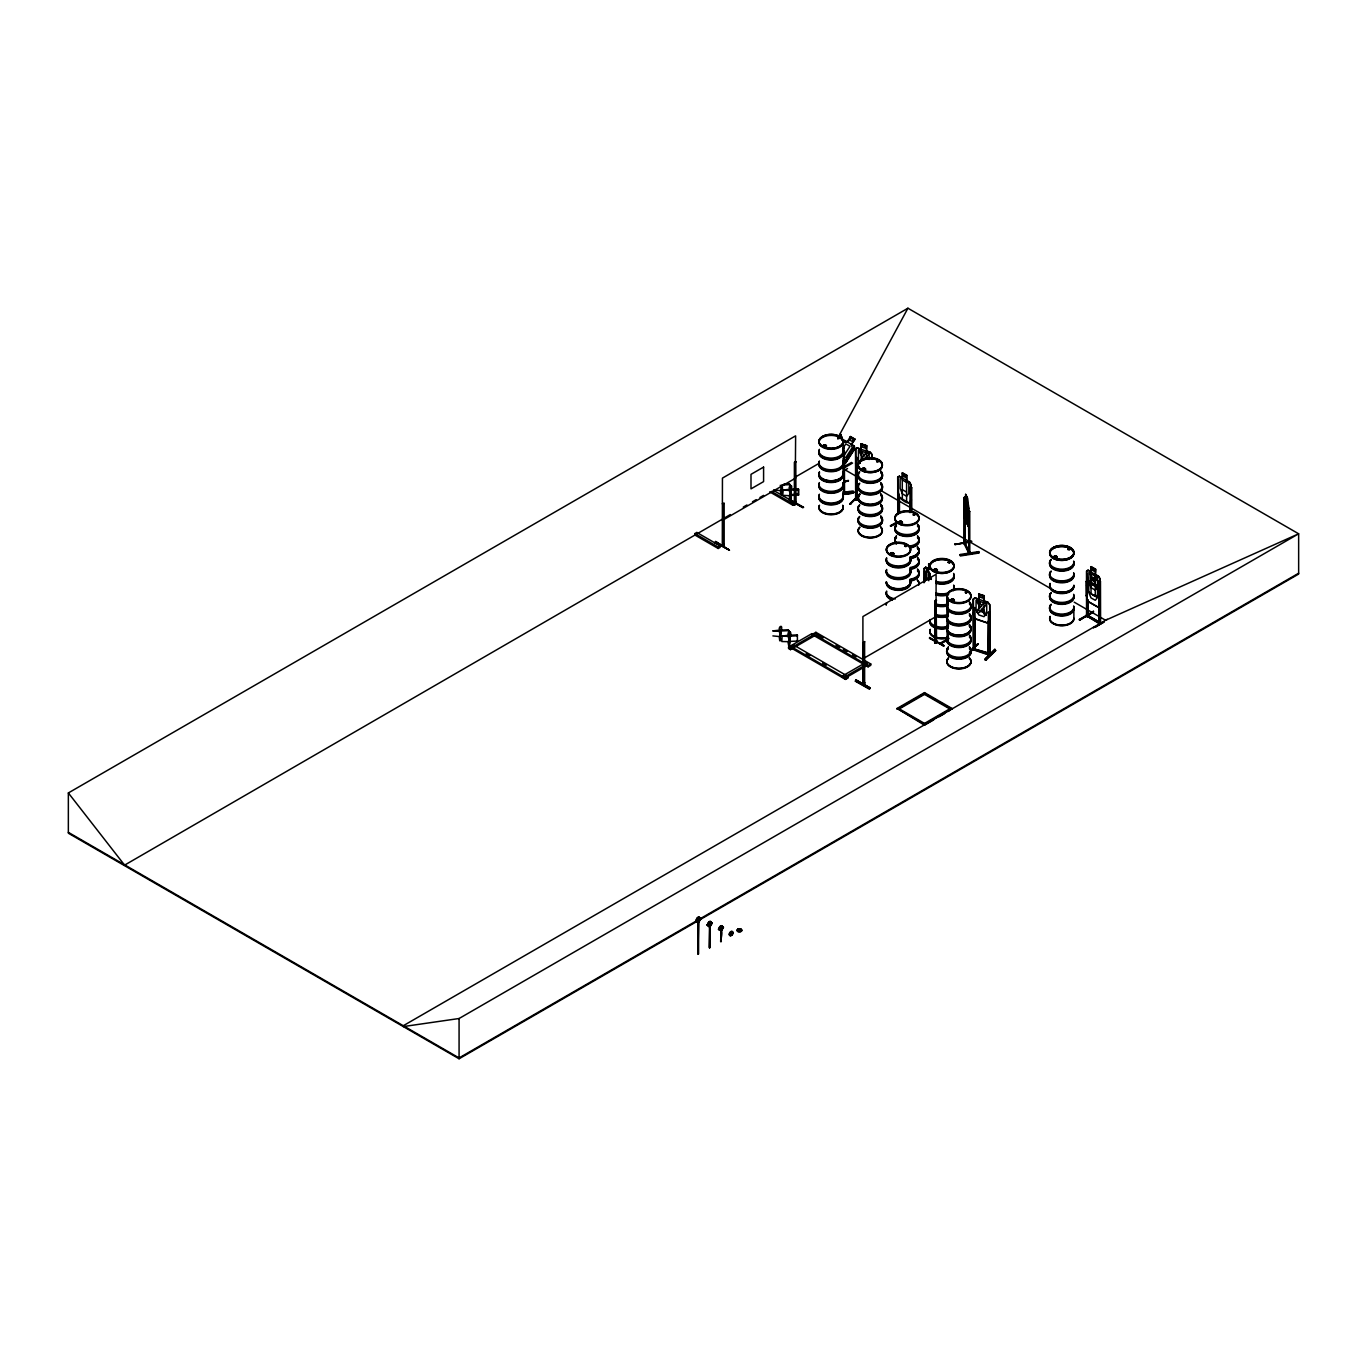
<?xml version="1.0" encoding="UTF-8"?>
<svg xmlns="http://www.w3.org/2000/svg" width="1367" height="1367" viewBox="0 0 1367 1367"><rect width="100%" height="100%" fill="white"/><g stroke="black" fill="none" stroke-linecap="round" stroke-linejoin="round"><path stroke-width="1.5" d="M781.309 639.312L779.703 640.576L779.207 636.526L772.885 635.911M855.964 497.81C860.27 499.382 853.213 497.092 855.657 499.809L855.52 449.145L857.382 447.778L855.708 449.282M856.819 498.647L857.57 499.929L855.554 499.758M975.149 648.385C976.568 652.657 971.544 645.412 974.825 648.727M975.149 649.923L974.979 607.614M737.531 930.654L738.624 928.962A2.341 1.367 -0.6 0 1 741.768 930.38A2.341 1.367 -0.6 0 1 737.992 931.252C738.248 926.365 744.212 933.234 737.65 930.602M740.35 928.979C741.683 932.636 735.241 927.834 740.248 929.492M773.842 490.052L780.301 490.548C781.497 501.023 783.223 487.677 782.027 485.029L789.665 484.636L789.665 488.173M697.819 953.773L697.819 921.802L699.853 918.026L698.229 921.478M707.217 924.998L709.849 921.717L710.908 924.177M709.268 926.245L711.182 922.366L709.49 925.784M718.564 929.338L721.298 929.492A1.931 1.145 -58.7 0 0 722.289 926.553A1.931 1.145 -58.7 0 0 719.879 928.261A1.931 1.145 -58.7 0 0 721.383 929.594M719.059 929.56L721.554 930.585L718.615 928.859M782.027 485.029L781.411 489.42L780.301 485.268M783.223 489.608L782.744 495.35L789.22 495.691L789.955 499.826L791.305 498.955L790.946 495.452L798.567 495.076L798.567 489.796L790.946 490.172L790.331 494.581L789.22 490.411L782.744 490.07L789.255 489.318C788.52 485.217 792.86 483.354 791.425 489.232M780.933 636.287L788.571 635.911L788.571 630.631L780.933 631.007L780.318 635.416L779.207 631.246L772.731 630.905L779.241 630.153C778.507 626.052 782.847 624.206 781.428 630.067M790.331 631.708L789.75 635.262L797.32 634.886L797.474 635.775L789.853 636.151L789.237 640.559L788.127 636.39L781.651 636.065L788.161 635.313C787.802 629.452 792.433 630.819 790.331 636.988M789.853 636.151C791.032 638.816 789.323 652.162 788.127 641.67L781.804 641.533L782.129 635.604M947.878 639.961C948.835 637.928 945.793 638.218 948.083 639.414M968.332 526.466L969.049 522.331M1088.269 615.304L1086.389 614.842L1088.286 615.253M1087.79 600.216L1087.79 617.115L1088.269 599.942M1098.829 622.019L1099.7 624.155C1095.685 620.926 1103.528 622.686 1098.607 621.814M1098.829 623.574L1099.222 606.264M791.425 485.712L790.844 489.266L798.413 488.908L798.567 489.796M781.428 626.547L780.847 630.102L788.4 629.743L788.571 630.631M848.189 480.757L844.037 481.389M848.429 481.116L844.242 481.731M954.952 543.673L954.986 544.562L971.612 541.93M954.935 544.322L971.578 541.622M697.443 921.033C694.282 916.676 703.014 917.428 697.478 920.88M699.579 917.975C701.425 920.367 694.265 923.05 698.161 917.462M699.716 919.495C699.323 915.634 696.042 922.93 699.391 920.145M710.72 924.485L708.328 924.981L709.849 921.717M709.969 925.151C707.816 922.076 712.275 924.263 710.908 922.315M721.947 926.484C721.913 932.567 716.462 926.672 721.793 926.262M720.426 929.748L719.828 927.663L722.066 926.399M720.853 929.27L722.254 927.868L721.759 926.228M730.371 935.336C727.261 933.593 733.327 929.372 732.627 933.798M732.302 934.464C727.517 938.275 731.687 928.535 732.216 933.302C731.806 937.284 729.107 932.755 732.592 932.619M823.652 446.411L823.395 445.352M823.498 446.086L825.822 446.086L823.515 445.915M823.84 446.548L823.532 445.369M825.976 445.539L825.668 446.411M838.467 437.645L837.663 438.773M837.595 437.662L838.637 438.089M837.903 438.363L838.039 437.987M839.218 438.397L838.945 437.816M864.679 468.334L864.679 469.821M864.149 468.163L865.174 468.813M877.016 461.721L878.298 461.824M876.708 461.738L876.879 460.764M877.546 461.26L877.118 460.918M890.754 553.72L891.062 553.037A1.88 1.077 0 0 1 893.95 553.891A1.88 1.077 0 0 1 891.13 554.831A1.88 1.077 0 0 1 891.13 552.969M899.982 523.083L899.452 521.784M893.386 553.379L892.07 554.592L890.754 553.379M900.87 521.305L901.502 522.502L899.571 521.63A1.88 1.077 0 0 1 902.442 522.484A1.88 1.077 0 0 1 899.623 523.424A1.88 1.077 0 0 1 899.623 521.545M901.571 521.63L901.571 522.826L899.913 522.963M904.578 546.236C905.176 544.767 905.45 546.8 906.629 545.929M905.244 545.279L905.877 546.68L904.766 546.185M914.933 514.214L913.583 514.658L915.155 514.658M914.403 513.77L913.515 514.077L914.352 514.915M915.07 514.488L913.429 514.881M936.446 570.517L934.379 570.364L935.216 568.997A1.88 1.077 0 0 1 937.318 570.432A1.88 1.077 0 0 1 934.191 570.928A1.88 1.077 0 0 1 935.028 569.116M934.396 569.458L934.515 570.517M936.668 570.176C932.926 571.116 936.275 568.074 936.327 570.654M936.634 569.458L935.814 568.997M936.515 570.517L936.822 569.629M947.98 562.35L948.92 561.461L949.792 562.777M949.04 561.82L948.373 562.555M949.569 561.581L949.194 561.837M948.886 562.093L949.569 562.879M952.799 600.438C955.157 598.831 948.578 600.574 952.85 600.865M951.381 599.617L953.158 599.139M965.444 592.321L966.572 593.022M965.444 591.911L966.794 592.065M967.067 592.338C965.017 589.775 964.897 594.987 966.64 592.321M1056.298 556.096L1054.213 556.591L1054.538 557.633M1056.366 556.83C1051.548 556.335 1058.588 558.061 1055.358 556.215M1056.178 557.633L1056.674 556.625M1068.14 548.902L1069.643 549.773L1069.028 548.457M1069.045 548.833L1069.37 549.637M714.873 542.75L715.642 541.435L729.448 550.183L714.941 542.614M715.539 542.152L729.448 550.183L715.539 541.571M869.908 687.755L856.015 679.963L869.908 687.755L869.139 689.088L855.349 681.108L869.788 688.575M963.906 543.263L965.239 544.22L964.658 543.024M965.324 542.648C963.872 541.127 964.487 540.973 964.863 543.229L969.801 553.669M844.122 490.924L844.533 493.521L844.396 451.213L843.302 450.341L844.396 451.213M911.225 498.767L909.687 503.261L899.076 497.178L897.88 491.095L899.383 496.956M1098.333 596.901L1099.991 592.663M1087.243 616.175L1099.991 624.155L1099.991 578.805L1098.402 576.156L1100.145 578.822C1098.76 590.971 1104.536 605.461 1087.876 591.04L1086.628 584.973L1087.995 590.937M1099.837 603.069L1098.436 607.273L1087.739 601.241L1086.338 595.277L1087.602 601.326L1098.282 607.358L1099.837 602.881L1099.683 589.092L1098.384 586.289L1095.445 584.615L1097.564 587.725L1097.564 597.43L1095.292 600.301L1091.037 597.909L1088.764 592.458L1088.764 582.752L1091.037 582.308M722.254 928.518C722.853 924.126 718.102 931.371 722.066 928.842M863.5 456.288C865.704 450.751 872.659 452.374 865.072 458.15M989.588 618.414L987.64 622.925L975.064 618.585M1079.691 619.285L1079.793 620.14L1079.041 619.627L1093.515 611.339L1079.793 620.14M1079.674 619.935L1093.515 611.339M896.137 523.305L890.259 525.868L896.137 522.433M896.034 523.031L891.028 526.295M940.308 643.139L940.393 644.011L947.724 639.893L947.399 595.004M940.274 643.789L948.818 638.748M947.809 638.457L946.955 638.679L948.151 639.363M737.89 930.859L740.606 931.44L741.034 929.509M1086.406 616.312L1087.944 617.201L1088.422 615.389M858.989 495.999L849.744 504.013L858.869 495.743M850.564 504.064L858.989 495.127M969.545 652.093L977.969 643.737L969.647 652.93M969.425 652.742L977.849 643.772M838.501 436.739L907.927 308.224L1298.65 533.796L1298.65 574.055L459.073 1058.776L68.35 833.204L68.35 792.945L907.927 308.224M864.781 684.013L863.243 684.85L863.38 642.507L864.61 641.789L863.38 642.507M935.421 641.687L936.703 640.884L934.703 641.499M695.683 920.606C698.845 926.877 703.031 912.9 698.64 922.315L696.401 920.862M700.673 918.521L698.469 922.229M709.285 947.741L709.832 926.518C714.668 915.873 710.071 932.311 707.286 924.519M711.182 922.366L712.173 922.964L709.969 926.672L707.029 924.946M720.597 930.585C727.056 920.811 718.222 932.619 720.939 930.243C723.827 931.901 719.196 942.957 721.383 941.367M718.358 929.287L721.298 931.012L723.519 927.322L720.99 930.824L721.246 941.538M721.041 930.859L722.801 926.894M845.421 463.191L854.717 448.906L854.358 446.103L851.436 444.429L855.007 439.183L850.411 436.517C849.454 450.29 830.059 429.973 854.272 446.325M842.585 448.837L845.831 443.865L850.018 446.291L844.635 454.562M847.079 442.173L850.411 436.517M851.282 444.6L855.007 439.183M845.814 457.518L852.273 447.59L851.18 444.514M845.387 463.157L854.529 448.889L854.187 446.257M843.849 462.781L853.657 447.744L854.512 448.222L843.935 465.224M845.267 461.38L848.548 456.373M850.718 453.024L852.905 449.675M843.61 464.951L854.512 448.222M862.85 468.471L864.679 468.881M864.85 469.018C864.217 472.059 860.646 467.206 864.508 468.505M877.956 461.021L877.016 460.713M901.383 522.433L899.982 521.921L899.742 522.963M913.566 515.188L914.096 513.941M905.108 546.014L906.099 546.014M951.5 599.447L951.928 600.369M966.554 592.492L965.683 592.287M1054.35 556.301L1054.35 557.497M963.906 511.873L964.418 518.144L964.436 497.212L965.598 499.621M964.008 498.101L964.692 497.161M964.709 497.4L964.213 511.924M707.73 925.203L710.498 924.776M730.388 935.182L731.772 934.208M856.015 679.963L855.332 681.21M861.142 449.025L861.142 443.831L866.661 445.659L866.558 450.973L870.232 452.05L872.18 454.527L872.061 458.628M869.122 459.551L869.122 453.741L866.37 451.076L866.661 445.659M855.879 457.108L857.382 457.62M849.744 504.013L859.518 494.222M978.738 599.019L978.738 593.825L978.823 599.361L976.055 600.181L976.055 609.887L978.823 614.962L983.967 616.671L986.718 613.441L986.718 603.736L983.967 601.087L984.069 595.773M973.458 607.119L974.637 607.956M984.257 600.865L984.257 595.67L978.635 593.927M987.709 602.163L989.657 604.641L989.759 618.499L987.76 623.147L974.825 618.824L973.219 612.98L974.927 618.721M988.409 622.651L988.136 654.844L988.409 612.091L989.913 612.587L990.101 654.896L973.389 649.274M989.913 612.587L988.068 612.433M969.647 652.059L977.969 643.737M985.077 659.048L994.868 649.393L985.077 659.048L986 660.227L995.706 650.538L994.817 649.359M985.077 659.919L995.637 650.402M986 660.227L985.231 659.834L995.005 650.196M795.081 504.731L795.628 435.851L722.442 478.108L722.306 546.117L722.511 544.374M724.168 544.1L722.442 544.493M722.921 504.047L722.784 546.39L724.168 545.638L724.151 503.329L722.442 503.774L724.151 503.329M794.244 503.039L796.278 502.492L794.466 502.834M796.107 502.56L794.466 504.372M862.765 683.022C867.191 682.475 861.295 681.825 862.902 684.491L862.902 616.568L936.087 574.311L936.087 642.234C932.311 643.84 938.497 643.413 936.703 640.884M862.902 682.953L864.61 682.492M864.627 684.098L864.61 641.789M936.48 642.627L934.84 642.951L934.925 641.294M965.187 542.579L964.025 541.828M968.588 552.969L969.921 552.148L968.502 551.448M969.75 552.183L968.981 553.891L968.314 505.465L969.1 508.524M844.396 491.915L844.088 491.043M844.447 493.419L843.952 492.479M723.673 543.776L723.809 545.228M823.515 445.505L825.309 445.232M825.48 446.548L825.771 445.369M899.435 521.921L899.982 521.374A1.743 1.008 0 0 1 902.254 522.57A1.743 1.008 0 0 1 899.332 523.014A1.743 1.008 0 0 1 900.118 521.323M913.737 513.872L913.19 514.966M890.925 553.003L892.993 553.191M949.569 561.922L949.313 562.931L948.22 562.452M951.688 599.31L951.928 600.916M953.329 600.267L952.167 599.395M1068.533 548.526L1068.362 549.859M1068.891 548.714L1067.866 549.5M1069.336 549.192L1068.328 548.833M973.304 599.276L975.064 597.977L987.64 602.3L989.759 604.539L989.759 655.237L989.349 653.631L974.825 649.154L989.793 653.204M897.743 514.095L897.726 477.237L899.315 476.126L902.528 478.16L902.528 472.948M897.88 477.391L899.383 476.331M925.801 567.425L924.297 568.484L925.732 567.202L928.791 568.98M947.997 612.877L947.109 594.935L948.681 593.825M947.246 595.089L948.595 594.132M928.552 579.249L925.442 577.489L923.853 578.617L923.853 582.598M924.007 578.771L925.51 577.711M1090.883 582.052L1087.79 580.292L1086.184 581.419L1086.338 595.414M1086.338 581.573L1087.859 580.514M928.398 574.14L928.552 579.591M925.442 577.489L928.706 579.505L926.416 579.95M1090.746 576.942L1095.445 579.42L1090.746 576.942L1090.9 582.393M1087.79 580.292L1098.316 586.426M1099.991 589.023L1098.179 586.511M794.381 502.953L794.381 462.251L795.628 461.533L796.107 504.218L796.243 502.424M795.765 503.705L794.876 504.782L794.876 462.524L796.107 461.807M789.101 499.895L789.186 499.04M724.168 545.638L723.143 546.253M802.907 506.884L802.907 507.772L790.758 500.852M910.49 487.011L911.738 487.711L910.029 487.284L910.029 512.642M934.703 643.037L934.84 600.711L936.087 599.993L936.566 642.678M935.182 643.31L935.336 600.984L936.566 600.267M947.604 597.721L948.373 598.695M943.367 646.232L944.101 645.702L929.56 638.355L930.295 637.842M934.84 642.798L936.087 642.234M948.818 638.167L939.625 643.567L940.393 644.011M694.897 533.574L696.811 532.464L720.136 545.929L720.136 547.381L718.205 548.492L694.897 535.027L694.897 533.574L718.205 547.022L720.136 545.929M124.141 865.396L730.32 514.573M743.255 507.106L746.963 504.97M752.499 501.774L756.19 499.638M759.898 497.503L763.589 495.367M795.013 477.237L819.038 463.362M724.271 519.306L795.628 478.108M844.362 466.557L851.521 462.422M844.122 467.958L852.615 463.054M844.122 470.538L847.523 468.573M771.484 491.419L792.997 503.842L794.928 502.731L773.397 490.309M769.689 491.847L792.997 505.312L794.928 504.201M897.692 477.254L897.88 491.231M906.731 475.374L906.799 480.825M902.34 479.988L906.577 482.397M906.885 480.5L911.379 484.926M909.79 482.175L899.23 476.417M902.34 499.058L902.237 472.777L906.885 475.289M928.637 563.87L928.791 569.321L926.536 569.766L926.536 579.454M924.143 568.33L924.143 582.632M925.732 567.202L928.945 569.236L928.945 564.041M788.554 647.087L811.878 633.622L813.792 634.732L813.792 636.202L790.485 649.65L788.554 648.539L788.554 647.087L790.485 648.197L813.792 634.732M790.69 647.719L790.69 646.403L793.373 644.865L848.258 676.545L848.258 677.861L845.575 679.416L792.535 648.778M813.228 633.844L815.894 632.306L870.779 663.986L870.779 665.319L868.096 666.857L813.228 635.159L813.228 633.844L868.096 665.541L870.779 663.986M947.058 594.97L947.194 640.371M862.902 658.809L936.087 616.568M867.567 665.182L844.259 678.647L844.259 677.178L867.567 663.713L865.653 662.602L842.328 676.067L842.328 677.536M1095.633 569.185L1095.343 574.55L1097.598 577.592L1097.598 587.297L1095.343 590.151L1091.139 587.725L1088.884 582.274L1088.884 572.568L1091.139 572.124L1091.139 566.587L1095.633 569.185L1095.497 574.465L1098.487 576.208M1098.607 623.352L1100.589 623.813L1100.469 581.624L1098.76 581.197L1098.76 623.608M933.678 719.896L924.519 725.176L897.077 708.448L924.519 692.608L951.962 708.448L948.305 711.455M897.077 709.336L924.519 693.496L951.962 709.336M924.519 694.368L898.597 709.336L898.597 708.448L924.519 723.416L950.441 708.448L950.441 709.336L924.519 694.368L924.519 692.608M1079.605 619.917L1093.515 612.228M951.962 708.448L924.519 724.305L897.077 708.448M403.06 1025.865L1107.27 619.285M939.163 716.735L944.648 713.557M1095.223 627.077L1103.904 621.951M1095.411 627.077L1103.989 622.122M403.299 1026.583L459.073 1018.518L1298.65 533.796L1105.595 620.259L1074.154 602.129M1298.65 573.217L459.073 1057.938L68.35 832.349M863.841 682.236L864.747 682.851M863.602 684.713L863.602 683.175M825.583 446.428L823.72 446.428M862.919 468.283L864.183 468.078M864.781 469.342L863.192 469.462M901.143 523.083L901.69 521.784M891.13 552.849L892.719 552.729M891.404 553.071L891.762 554.575M892.651 554.506L892.89 553.447L890.942 553.55M934.584 569.441L936.446 569.441M951.637 599.259A1.743 1.008 0 0 1 954.251 600.13A1.743 1.008 0 0 1 951.637 601.002A1.743 1.008 0 0 1 951.637 599.259L951.928 599.207M953.089 600.916L953.329 599.31M1055.939 557.206L1056.178 556.147M794.962 503.244L794.723 504.85M795.406 503.825L795.765 502.15M935.421 643.242L935.182 641.772M855.691 497.759L856.101 499.365L855.81 449.179M973.287 647.77L973.697 649.376L973.407 599.173M731.635 935.216A1.931 1.145 -58.7 0 1 730.132 933.883A1.931 1.145 -58.7 0 1 732.541 932.174A1.931 1.145 -58.7 0 1 731.635 935.216L731.106 934.891M876.811 461.431L877.682 461.636M864.508 469.821L863.517 469.889M899.913 521.647L901.502 521.767M891.404 552.729L892.412 552.644M891.13 553.908L892.719 554.045M934.857 568.98L935.848 568.911M953.158 600.455L952.167 600.523M952.799 600.967L953.619 599.617M989.486 655.203L972.945 649.701L972.945 648.095M936.224 640.61L935.865 642.285M902.374 478.245L900.135 478.672L900.135 488.378L902.374 493.829L906.577 496.255L908.833 493.402L908.833 483.696L906.577 480.671M1099.085 623.079L1099.085 621.541M964.726 500.886L964.589 544.322M963.906 497.93L963.923 543.383L969.1 553.823L968.639 510.592L969.75 511.463L969.801 553.823L969.34 552.644M969.75 511.463L968.639 510.592M971.612 541.042L954.986 544.562M968.588 551.636L965.239 543.126M960.13 554.489L978.857 551.602L979.114 553.003L960.403 555.959L960.164 554.626M840.295 437.611L840.5 434.125L841.952 437.696M844.276 481.116L848.48 480.466L844.31 481.987M853.504 491.3L843.08 492.906C856.801 488.685 857.98 494.119 843.371 494.376M843.336 494.222L853.777 492.735M965.803 494.393L965.615 520.707L965.598 494.427L967.46 497.93L968.502 505.551M965.615 499.741L964.829 509.566L967.204 518.811L967.46 503.141M965.615 501.655L967.221 505.209M969.1 522.484L968.314 526.517L964.504 518.042M739.769 929.406L738.778 929.475M843.576 442.566L846.976 442.088M929.68 638.15L943.555 646.01M944.05 645.702L929.56 637.483L929.56 638.355M824.318 444.805L825.583 445.01M825.002 446.616L823.993 446.548M900.221 521.22L901.229 521.305M1055.016 555.891L1056.025 555.976M935.848 570.722L934.584 570.517M850.582 503.432L850.684 504.32M977.73 644.438L977.969 644.626M782.027 490.309L789.665 489.933M789.853 641.431L797.474 641.055L797.32 634.886M783.821 484.038L789.494 483.764L789.665 484.636M790.844 494.546L798.413 494.188L798.567 495.076M837.715 438.551L838.945 438.67L838.62 437.833M861.039 443.933L866.558 445.779M861.227 444.172L866.37 445.881M857.28 447.88L861.33 449.265M857.365 448.086L870.044 452.306L871.89 454.647L871.89 458.611M855.537 499.69L857.058 500.202L857.382 468.18M978.823 594.167L983.967 595.875M978.926 599.259L974.979 597.772L973.116 599.156L973.253 649.803M984.069 600.967L987.811 602.044M860.031 462.747L859.108 462.131L862.782 457.347C855.4 447.436 861.945 448.735 863.876 456.544M1087.517 615.577C1089.157 618.431 1084.868 612.16 1088.44 616.859M906.287 545.518L905.108 545.57M988.136 653.289L988.136 654.844M708.038 924.793L709.097 925.391M789.101 499.023L803.659 507.328M790.912 500.612L802.993 507.499M794.723 503.757L794.244 504.577M948.373 640.952L946.972 638.611M722.306 544.579L723.211 546.304M855.913 680.766L869.908 688.643M1091.139 566.929L1095.343 569.356M1087.995 570.312L1098.333 576.293M850.445 436.774L854.734 439.268M1099.222 580.924L1100.469 581.624M902.374 473.05L906.577 475.46L906.611 501.501M854.836 448.496L853.657 447.744M1095.035 594.833L1098.487 596.815M902.374 489.676L906.577 492.103M844.909 469.77L859.706 478.313M881.886 491.112L1050.129 588.254M823.207 637.859L815.894 633.622L815.894 632.306M836.006 645.241L839.68 647.36M843.336 649.462L846.993 651.581M852.478 654.759L856.135 656.861M806.171 653.58L809.828 655.682M822.644 663.08L826.3 665.199M790.69 646.403L845.575 678.083L845.575 679.416M700.194 918.231L700.844 918.624M707.2 924.895L709.934 926.484L708.977 926.074M731.43 931.679L732.49 932.277M721.178 926.057L722.237 926.655M721.537 928.586L721.827 928.757A2.341 1.384 -58.7 0 1 719.059 929.287A2.341 1.384 -58.7 0 1 720.717 925.869A2.341 1.384 -58.7 0 1 722.237 927.663M729.619 934.772L730.679 935.37M720.819 930.141L720.922 941.607M721.246 930.688L720.614 941.538M720.306 930.414L721.298 931.012M709.165 925.134L709.456 925.305A2.341 1.384 -58.7 0 0 710.669 921.563A2.341 1.384 -58.7 0 0 707.764 923.614A2.341 1.384 -58.7 0 0 709.576 925.22M696.709 920.452L697.768 921.05M695.957 920.162L698.605 922.144L697.956 953.961M697.648 921.734L698.64 922.315M842.995 441.661L843.849 442.156M857.468 498.237L857.57 499.929M1100.401 623.762L1087.038 616.124L1087.038 573.884L1087.79 581.197M918.59 526.124L918.556 525.458M1093.6 627.316L1093.634 628M964.453 542.648L964.282 544.134M843.507 491.932L844.447 491.795M68.35 792.945L124.141 864.559M909.585 482.397L911.088 484.995L911.088 498.852M860.304 463.276L858.459 459.876L858.459 450.187L861.227 449.367L861.142 443.831M965.598 494.427L967.409 497.998L967.17 524.057M964.436 497.212L968.297 505.517M965.666 511.343L967.204 514.658M964.709 518.008L968.537 526.432M840.295 434.142L842.106 437.73M843.149 491.18L843.507 493.47M1095.804 585.11L1094.369 581.453C1100.401 578.668 1095.035 572.807 1093.378 579.676L1089.687 572.773L1091.806 578.583M928.774 574.037L927.339 569.971L930.295 574.909M968.878 522.57L968.844 508.507M897.88 491.095C895.761 497.673 912.216 508.951 911.311 499.228M968.502 552.986C969.852 553.55 970.023 550.132 968.588 551.431M797.32 640.183L797.474 641.055M741.273 929.765L741.239 930.978M737.684 929.731L737.65 930.944M1100.127 622.703L1100.127 624.241M1095.138 579.591L1095.138 584.803M1091.293 566.844L1091.293 572.038L1088.064 570.005L1086.492 571.133L1086.56 616.568M1086.782 571.201L1086.782 585.042M974.979 618.174L974.825 650.265M965.187 520.878L965.239 544.22M929.543 565.425L929.543 567.168M929.457 575.592L929.457 577.335M928.791 571.064L928.791 580.77M925.459 578.395L924.69 571.064L924.69 581.641M924.451 568.399L924.451 582.239M924.519 723.416L924.519 725.176M911.738 487.711L911.738 510.95M911.225 484.909L911.276 511.224M910.49 501.792L910.49 512.352M899.469 497.622L899.469 512.403M898.99 512.693L898.222 480.005L898.222 513.804M868.096 665.541L868.096 666.857M866.37 458.628L866.37 452.819L861.227 451.093L861.227 460.799M864.132 641.516L864.132 682.218M857.058 457.962L857.058 500.202M843.747 448.205L843.798 493.675M843.542 448.239L843.388 472.401L843.336 458.389M841.628 439.764L840.637 435.902L840.637 437.628M840.5 434.125L840.363 437.901M811.878 633.622L811.878 635.091M798.413 488.908L798.413 494.188M793.373 644.865L793.373 646.181M792.997 503.842L792.997 505.312M790.946 490.172L790.946 495.452M790.485 648.197L790.485 649.65M790.416 485.285L790.416 488.805M790.331 494.581L790.331 499.861M790.075 485.37L790.075 488.89M789.955 494.546L789.955 499.826M789.716 494.444L789.716 499.724M789.323 631.264L789.323 636.544M789.237 640.559L789.237 645.839M788.981 631.349L788.981 636.646M788.862 640.542L788.862 645.822M788.622 640.44L788.622 645.72M781.411 489.42L781.411 494.7M780.796 489.301L781.035 494.683M780.933 631.007L780.933 634.527M780.318 635.416L780.318 640.696M779.703 635.296L779.942 640.662M718.205 547.022L718.205 548.492M709.917 925.972L709.9 947.758M709.61 925.903L709.61 947.314M709.593 926.416L709.593 947.827M698.588 921.631L698.571 953.978M698.281 921.546L698.264 954.046M696.811 532.464L696.811 533.933M459.073 1018.518L459.073 1058.776M737.992 931.252A2.341 1.367 -0.6 0 1 738.624 928.911M699.05 920.042A2.341 1.384 -58.7 0 1 696.35 920.452A2.341 1.384 -58.7 0 1 698.349 917.069A2.341 1.384 -58.7 0 1 699.357 919.513M953.619 575.387A12.098 6.989 0 0 1 949.296 582.735A12.098 6.989 0 0 1 935.865 583.248M930.226 578.993A12.098 6.989 0 0 1 930.226 575.387M953.619 573.422A12.098 6.989 0 0 1 949.296 580.787A12.098 6.989 0 0 1 935.865 581.283M931.44 578.737A12.098 6.989 0 0 1 930.226 573.422M953.773 574.687A12.269 7.091 0 0 1 949.399 582.137A12.269 7.091 0 0 1 935.797 582.65M930.073 578.344A12.269 7.091 0 0 1 930.073 574.687M953.773 574.072A12.269 7.091 0 0 1 949.399 581.539A12.269 7.091 0 0 1 935.797 582.052M931.303 579.454A12.269 7.091 0 0 1 930.073 574.072M948.066 593.705A12.269 7.091 0 0 1 935.797 593.705M953.773 585.742A12.269 7.091 0 0 1 953.773 589.399M953.619 585.076A12.098 6.989 0 0 1 952.406 590.39M947.98 592.953A12.098 6.989 0 0 1 935.865 592.953M953.619 587.041A12.098 6.989 0 0 1 953.619 590.664M947.98 594.901A12.098 6.989 0 0 1 935.865 594.901M947.946 603.958A12.047 6.955 0 0 1 935.899 603.958M953.773 586.34A12.269 7.091 0 0 1 953.773 589.997M948.066 594.303A12.269 7.091 0 0 1 935.797 594.303M947.946 604.641A12.047 6.955 0 0 1 935.899 604.641M947.946 637.176A12.047 6.955 0 0 1 934.584 636.68A12.047 6.955 0 0 1 930.278 629.35M947.98 628.119A12.098 6.989 0 0 1 934.55 627.624A12.098 6.989 0 0 1 930.226 620.259M948.066 627.538A12.269 7.091 0 0 1 934.447 627.026A12.269 7.091 0 0 1 930.073 619.559M947.98 637.859A12.098 6.989 0 0 1 934.55 637.347A12.098 6.989 0 0 1 930.226 629.999M948.066 626.94A12.269 7.091 0 0 1 929.645 620.806M947.98 626.171A12.098 6.989 0 0 1 929.816 620.122M947.98 616.466A12.098 6.989 0 0 1 935.865 616.466M948.066 615.27A12.269 7.091 0 0 1 935.797 615.27M947.963 614.501A12.081 6.972 0 0 1 935.882 614.501M947.963 605.718A12.081 6.972 0 0 1 935.882 605.718M948.066 615.885A12.269 7.091 0 0 1 935.797 615.885M947.98 605.12A12.132 7.006 0 0 1 935.865 605.12M947.98 637.518A12.132 7.006 0 0 1 934.55 637.005A12.132 7.006 0 0 1 930.209 629.64M910.149 570.791A12.081 6.972 0 0 1 900.067 579.505A12.081 6.972 0 0 1 886.397 572.585M910.337 570.073A12.269 7.091 0 0 1 898.478 578.993A12.269 7.091 0 0 1 886.636 570.073M910.337 569.475A12.269 7.091 0 0 1 898.478 578.395A12.269 7.091 0 0 1 886.636 569.475M910.337 558.419A12.269 7.091 0 0 1 898.478 567.339A12.269 7.091 0 0 1 886.636 558.419M910.337 557.821A12.269 7.091 0 0 1 898.478 566.741A12.269 7.091 0 0 1 886.636 557.821M886.38 582.359A12.098 6.989 0 0 0 900.067 589.28A12.098 6.989 0 0 0 910.166 580.548A12.269 7.091 0 0 0 917.616 570.176M886.397 581.693A12.081 6.972 0 0 0 900.067 588.613A12.081 6.972 0 0 0 910.149 579.881A12.269 7.091 0 0 0 917.616 569.578M886.397 570.637A12.081 6.972 0 0 0 900.067 577.558A12.081 6.972 0 0 0 910.149 568.826A12.269 7.091 0 0 0 917.616 558.522M910.166 559.12A12.098 6.989 0 0 1 900.067 567.869A12.098 6.989 0 0 1 886.38 560.931M886.38 558.983A12.098 6.989 0 0 0 900.067 565.904A12.098 6.989 0 0 0 910.166 557.172A12.132 7.006 0 0 0 917.479 547.022M910.2 580.138A12.132 7.006 0 0 1 900.067 588.887A12.132 7.006 0 0 1 886.363 581.949M910.2 581.009A12.132 7.006 0 0 1 900.067 589.775A12.132 7.006 0 0 1 886.363 582.82M886.209 605.137A12.269 7.091 0 0 1 886.636 603.308M886.209 604.539A12.269 7.091 0 0 1 886.636 602.71M892.343 599.617A12.269 7.091 0 0 1 886.636 591.655M892.343 599.019A12.269 7.091 0 0 1 886.636 591.057M892.446 600.198A12.081 6.972 0 0 1 886.397 594.167M895.351 598.951A12.098 6.989 0 0 1 886.38 592.201M910.097 581.624A12.03 6.938 0 0 1 900.05 590.305A12.03 6.938 0 0 1 886.448 583.419M917.616 536.941A12.269 7.091 0 0 1 910.149 547.33M896.359 544.032A12.269 7.091 0 0 1 896.359 536.941M917.445 537.675A12.081 6.972 0 0 1 910.114 547.911M895.317 542.972A12.081 6.972 0 0 1 896.513 537.675M917.616 525.287A12.269 7.091 0 0 1 906.987 535.915A12.269 7.091 0 0 1 896.359 525.287M917.462 535.727A12.098 6.989 0 0 1 910.114 545.963M896.496 542.716A12.098 6.989 0 0 1 896.496 535.727M917.462 526.022A12.098 6.989 0 0 1 906.987 536.496A12.098 6.989 0 0 1 896.496 526.022M917.616 536.342A12.269 7.091 0 0 1 910.149 546.732M896.359 543.434A12.269 7.091 0 0 1 896.359 536.342M917.616 524.689A12.269 7.091 0 0 1 906.987 535.317A12.269 7.091 0 0 1 896.359 524.689M917.445 524.074A12.081 6.972 0 0 1 906.987 534.531A12.081 6.972 0 0 1 896.513 524.074M917.445 546.783A12.081 6.972 0 0 1 910.114 557.001M917.479 547.432A12.132 7.006 0 0 1 910.114 557.702M917.462 559.24A12.098 6.989 0 0 1 910.114 569.492M917.462 568.945A12.098 6.989 0 0 1 910.114 579.198M917.616 557.924A12.269 7.091 0 0 1 910.149 568.296M917.462 557.292A12.098 6.989 0 0 1 910.114 567.527M917.445 548.509A12.081 6.972 0 0 1 910.114 558.744M917.462 570.893A12.098 6.989 0 0 1 910.114 581.146M917.394 580.018A12.03 6.938 0 0 1 918.607 585.298M917.479 580.667A12.132 7.006 0 0 1 919.102 584.153M917.479 580.274A12.132 7.006 0 0 1 919.102 583.777M880.895 483.798A12.269 7.091 0 0 1 870.266 494.427A12.269 7.091 0 0 1 859.638 483.798M880.724 493.641A12.081 6.972 0 0 1 870.266 504.098A12.081 6.972 0 0 1 859.809 493.641M880.895 472.145A12.269 7.091 0 0 1 870.266 482.773A12.269 7.091 0 0 1 859.638 472.145M880.895 483.2A12.269 7.091 0 0 1 870.266 493.829A12.269 7.091 0 0 1 859.638 483.2M880.895 471.547A12.269 7.091 0 0 1 870.266 482.175A12.269 7.091 0 0 1 859.638 471.547M882.364 476.365A12.098 6.989 0 0 1 868.677 483.286A12.098 6.989 0 0 1 858.579 474.554M880.741 472.862A12.098 6.989 0 0 1 881.954 474.554M880.741 470.914A12.098 6.989 0 0 1 871.838 481.338A12.098 6.989 0 0 1 858.579 472.606M882.347 488.019A12.081 6.972 0 0 1 868.694 494.939A12.081 6.972 0 0 1 858.596 486.225M880.724 484.533A12.081 6.972 0 0 1 881.937 486.225M880.741 482.568A12.098 6.989 0 0 1 871.838 492.991A12.098 6.989 0 0 1 858.579 484.26M858.579 495.948A12.098 6.989 0 0 0 871.838 504.679A12.098 6.989 0 0 0 880.741 494.256A12.081 6.972 0 0 1 870.266 504.782A12.081 6.972 0 0 1 859.809 494.324M880.895 517.034A12.269 7.091 0 0 1 870.266 527.662A12.269 7.091 0 0 1 859.638 517.034M882.313 498.87A12.047 6.955 0 0 1 868.694 505.773A12.047 6.955 0 0 1 858.63 497.075M880.707 495.401A12.047 6.955 0 0 1 881.903 497.075M880.758 527.132A12.132 7.006 0 0 1 870.266 537.624A12.132 7.006 0 0 1 859.758 527.132M880.69 526.876A12.03 6.938 0 0 1 871.838 537.231A12.03 6.938 0 0 1 858.647 528.551M882.381 498.254A12.132 7.006 0 0 1 867.122 505.021A12.132 7.006 0 0 1 859.758 494.751M880.758 494.751A12.132 7.006 0 0 1 881.971 496.443M880.895 505.38A12.269 7.091 0 0 1 870.266 516.008A12.269 7.091 0 0 1 859.638 505.38M880.895 516.436A12.269 7.091 0 0 1 870.266 527.064A12.269 7.091 0 0 1 859.638 516.436M880.895 504.765A12.269 7.091 0 0 1 870.266 515.393A12.269 7.091 0 0 1 859.638 504.765M880.741 506.098A12.098 6.989 0 0 1 871.838 516.521A12.098 6.989 0 0 1 858.579 507.789M880.724 504.15A12.081 6.972 0 0 1 871.838 514.556A12.081 6.972 0 0 1 858.596 505.841M880.741 517.751A12.098 6.989 0 0 1 871.838 528.175A12.098 6.989 0 0 1 858.579 519.443M880.741 515.803A12.098 6.989 0 0 1 871.838 526.227A12.098 6.989 0 0 1 858.579 517.495M880.741 527.491A12.098 6.989 0 0 1 870.266 537.966A12.098 6.989 0 0 1 859.775 527.491M819.448 472.059A12.03 6.938 0 0 0 831.068 480.791A12.03 6.938 0 0 0 842.687 472.059A12.047 6.955 0 0 1 831.068 480.791A12.047 6.955 0 0 1 819.431 472.025M842.738 451.281A12.081 6.972 0 0 1 831.068 460.064A12.081 6.972 0 0 1 819.397 451.281M842.738 449.333A12.081 6.972 0 0 1 831.068 458.116A12.081 6.972 0 0 1 819.397 449.333M842.738 462.952A12.081 6.972 0 0 1 831.068 471.718A12.081 6.972 0 0 1 819.397 462.952M842.926 462.234A12.269 7.091 0 0 1 831.068 471.154A12.269 7.091 0 0 1 819.226 462.234M842.926 461.636A12.269 7.091 0 0 1 831.068 470.556A12.269 7.091 0 0 1 819.226 461.636M842.738 460.987A12.081 6.972 0 0 1 831.068 469.77A12.081 6.972 0 0 1 819.397 460.987M842.926 450.58A12.269 7.091 0 0 1 831.068 459.5A12.269 7.091 0 0 1 819.226 450.58M842.926 449.982A12.269 7.091 0 0 1 831.068 458.902A12.269 7.091 0 0 1 819.226 449.982M842.687 473.785A12.03 6.938 0 0 1 831.068 482.534A12.03 6.938 0 0 1 819.448 473.785M842.687 505.277A12.03 6.938 0 0 1 831.068 514.026A12.03 6.938 0 0 1 819.448 505.277M842.79 473.187A12.132 7.006 0 0 1 831.068 482.004A12.132 7.006 0 0 1 819.363 473.187M842.755 484.516A12.098 6.989 0 0 1 831.068 493.316A12.098 6.989 0 0 1 819.38 484.516M842.738 482.568A12.081 6.972 0 0 1 831.068 491.334A12.081 6.972 0 0 1 819.397 482.568M842.738 496.17A12.081 6.972 0 0 1 831.068 504.953A12.081 6.972 0 0 1 819.397 496.17M842.926 495.469A12.269 7.091 0 0 1 831.068 504.389A12.269 7.091 0 0 1 819.226 495.469M842.926 494.871A12.269 7.091 0 0 1 831.068 503.791A12.269 7.091 0 0 1 819.226 494.871M842.738 494.222A12.081 6.972 0 0 1 831.068 503.005A12.081 6.972 0 0 1 819.397 494.222M842.926 483.815A12.269 7.091 0 0 1 831.068 492.735A12.269 7.091 0 0 1 819.226 483.815M842.926 483.2A12.269 7.091 0 0 1 831.068 492.12A12.269 7.091 0 0 1 819.226 483.2M842.755 505.961A12.098 6.989 0 0 1 831.068 514.761A12.098 6.989 0 0 1 819.38 505.961M842.79 505.551A12.132 7.006 0 0 1 831.068 514.351A12.132 7.006 0 0 1 819.363 505.551M969.545 614.774A12.269 7.091 0 0 1 958.916 625.403A12.269 7.091 0 0 1 948.288 614.774M969.408 615.509A12.098 6.989 0 0 1 958.916 625.983A12.098 6.989 0 0 1 948.442 615.509M969.374 624.616A12.081 6.972 0 0 1 958.916 635.074A12.081 6.972 0 0 1 948.459 624.616M969.425 624.856A12.132 7.006 0 0 1 958.916 635.365A12.132 7.006 0 0 1 948.425 624.856M969.408 625.232A12.098 6.989 0 0 1 958.916 635.723A12.098 6.989 0 0 1 948.442 625.232M969.545 603.12A12.269 7.091 0 0 1 958.916 613.749A12.269 7.091 0 0 1 948.288 603.12M969.374 613.561A12.081 6.972 0 0 1 958.916 624.018A12.081 6.972 0 0 1 948.459 613.561M969.408 603.855A12.098 6.989 0 0 1 958.916 614.33A12.098 6.989 0 0 1 948.442 603.855M969.545 614.176A12.269 7.091 0 0 1 958.916 624.804A12.269 7.091 0 0 1 948.288 614.176M969.545 602.522A12.269 7.091 0 0 1 958.916 613.151A12.269 7.091 0 0 1 948.288 602.522M969.408 601.89A12.098 6.989 0 0 1 958.916 612.382A12.098 6.989 0 0 1 948.442 601.89M969.545 648.009A12.269 7.091 0 0 1 958.916 658.638A12.269 7.091 0 0 1 948.288 648.009M969.408 648.727A12.098 6.989 0 0 1 958.916 659.219A12.098 6.989 0 0 1 948.442 648.727M969.357 657.835A12.047 6.955 0 0 1 958.916 668.275A12.047 6.955 0 0 1 948.476 657.835M969.357 626.376A12.047 6.955 0 0 1 958.916 636.817A12.047 6.955 0 0 1 948.476 626.376M969.425 658.091A12.132 7.006 0 0 1 958.916 668.583A12.132 7.006 0 0 1 948.425 658.091M969.408 658.467A12.098 6.989 0 0 1 958.916 668.941A12.098 6.989 0 0 1 948.442 658.467M969.425 625.727A12.132 7.006 0 0 1 958.916 636.236A12.132 7.006 0 0 1 948.425 625.727M969.545 636.356A12.269 7.091 0 0 1 958.916 646.984A12.269 7.091 0 0 1 948.288 636.356M969.374 646.779A12.081 6.972 0 0 1 958.916 657.254A12.081 6.972 0 0 1 948.459 646.779M969.408 637.073A12.098 6.989 0 0 1 958.916 647.565A12.098 6.989 0 0 1 948.442 637.073M969.545 647.411A12.269 7.091 0 0 1 958.916 658.04A12.269 7.091 0 0 1 948.288 647.411M969.545 635.758A12.269 7.091 0 0 1 958.916 646.369A12.269 7.091 0 0 1 948.288 635.758M969.408 635.125A12.098 6.989 0 0 1 958.916 645.6A12.098 6.989 0 0 1 948.442 635.125M1073.625 573.32A12.269 7.091 0 0 1 1060.177 582.188A12.269 7.091 0 0 1 1051.155 571.611M1073.898 585.196A12.132 7.006 0 0 1 1060.194 592.133A12.132 7.006 0 0 1 1050.061 583.384M1073.625 561.666A12.269 7.091 0 0 1 1060.177 570.535A12.269 7.091 0 0 1 1051.155 559.957M1053.103 558.488A12.269 7.091 0 0 1 1055.632 557.36M1073.625 572.722A12.269 7.091 0 0 1 1060.177 581.59A12.269 7.091 0 0 1 1051.155 571.013M1073.625 561.068A12.269 7.091 0 0 1 1060.177 569.919A12.269 7.091 0 0 1 1051.155 559.359M1053.103 557.89A12.269 7.091 0 0 1 1055.632 556.762M1073.847 562.23A12.081 6.972 0 0 1 1060.194 569.133A12.081 6.972 0 0 1 1050.112 560.419M1053.239 557.292A12.081 6.972 0 0 1 1055.734 556.181M1073.847 564.178A12.081 6.972 0 0 1 1060.194 571.098A12.081 6.972 0 0 1 1050.112 562.367M1073.847 575.832A12.081 6.972 0 0 1 1060.194 582.752A12.081 6.972 0 0 1 1050.112 574.037M1073.881 573.884A12.098 6.989 0 0 1 1060.194 580.804A12.098 6.989 0 0 1 1050.078 572.072M1050.112 583.777A12.081 6.972 0 0 0 1060.194 592.492A12.081 6.972 0 0 0 1073.847 585.657A12.081 6.972 0 0 1 1060.194 592.492A12.081 6.972 0 0 1 1050.112 583.863M1073.625 606.555A12.269 7.091 0 0 1 1060.177 615.406A12.269 7.091 0 0 1 1051.155 604.846M1073.796 586.665A12.03 6.938 0 0 1 1060.211 593.551A12.03 6.938 0 0 1 1050.164 584.871M1073.847 618.174A12.081 6.972 0 0 1 1060.194 625.078A12.081 6.972 0 0 1 1050.112 616.363M1073.488 587.878A12.132 7.006 0 0 1 1058.639 592.834A12.132 7.006 0 0 1 1050.061 584.256M1073.625 594.901A12.269 7.091 0 0 1 1060.177 603.753A12.269 7.091 0 0 1 1051.155 593.193M1073.625 605.957A12.269 7.091 0 0 1 1060.177 614.808A12.269 7.091 0 0 1 1051.155 604.248M1073.625 594.303A12.269 7.091 0 0 1 1060.177 603.155A12.269 7.091 0 0 1 1051.155 592.595M1073.847 597.413A12.081 6.972 0 0 1 1060.194 604.317A12.081 6.972 0 0 1 1050.112 595.602M1073.847 595.448A12.081 6.972 0 0 1 1060.194 602.369A12.081 6.972 0 0 1 1050.112 593.654M1050.112 607.256A12.081 6.972 0 0 0 1060.194 615.987A12.081 6.972 0 0 0 1073.847 609.067L1073.881 618.414A12.132 7.006 0 0 1 1060.194 625.385A12.132 7.006 0 0 1 1050.061 616.637M1073.847 607.119A12.081 6.972 0 0 1 1060.194 614.022A12.081 6.972 0 0 1 1050.112 605.308M1073.881 618.79A12.098 6.989 0 0 1 1060.194 625.727A12.098 6.989 0 0 1 1050.078 616.995M986.359 615.338L984.582 614.911L981.557 608.896C979.25 616.107 972.86 612.177 980.378 607.358C972.996 597.43 979.524 598.729 981.472 606.538C983.762 599.703 989.947 603.565 982.651 608.144L986.359 615.338M850.616 438.089L849.454 439.866L852.154 441.421L853.316 439.644L850.616 438.089M855.639 462.986L857.229 468.83L855.639 462.986M763.589 467.087L750.996 474.349L750.996 488.873L763.589 481.611L763.589 467.087M1088.422 615.816L1099.085 621.985L1088.422 615.816M978.875 552.251L960.164 555.327L978.875 552.353M843.217 445.164L843.593 448.291L843.217 445.164M853.538 492.035L843.08 493.777L853.538 492.12M865.448 446.445L862.15 445.334L862.15 447.077L865.448 448.171L865.448 446.445M983.044 596.439L979.729 595.346L979.729 597.071L983.044 598.182L983.044 596.439M983.967 602.813L978.823 601.104L978.823 610.81L983.967 612.519L983.967 602.813M1094.523 579.95L1091.806 578.412L1091.806 580.138L1094.523 581.676L1094.523 579.95M1095.292 586.443L1091.037 584.034L1091.037 593.739L1095.292 596.149L1095.292 586.443M1094.591 569.8L1091.891 568.228L1091.891 569.971L1094.591 571.526L1094.591 569.8M1095.343 576.293L1091.139 573.867L1091.139 583.572L1095.343 585.999L1095.343 576.293M905.825 475.904L903.126 474.349L903.126 476.075L905.825 477.63L905.825 475.904M966.93 498.306L965.939 496.17L966.93 500.032L966.93 498.306M737.992 931.593A2.341 1.367 -0.6 0 0 741.768 930.722A2.341 1.367 -0.6 0 0 738.624 929.252A2.341 1.367 -0.6 0 0 737.992 931.593M738.248 930.79A1.931 1.128 -0.6 0 0 741.375 930.073A1.931 1.128 -0.6 0 0 738.761 928.859A1.931 1.128 -0.6 0 0 738.248 930.79M709.866 925.391A2.341 1.384 -58.7 0 0 710.96 921.734A2.341 1.384 -58.7 0 0 708.055 923.802A2.341 1.384 -58.7 0 0 709.866 925.391M710.054 925.237A1.931 1.145 -58.7 0 0 710.96 922.195A1.931 1.145 -58.7 0 0 708.55 923.904A1.931 1.145 -58.7 0 0 710.054 925.237M721.195 929.748A2.341 1.384 -58.7 0 0 722.289 926.074A2.341 1.384 -58.7 0 0 719.384 928.142A2.341 1.384 -58.7 0 0 721.195 929.748M698.537 921.05A2.341 1.384 -58.7 0 0 699.614 917.394A2.341 1.384 -58.7 0 0 696.726 919.444A2.341 1.384 -58.7 0 0 698.537 921.05M698.725 920.897A1.931 1.145 -58.7 0 0 699.631 917.855A1.931 1.145 -58.7 0 0 697.221 919.564A1.931 1.145 -58.7 0 0 698.725 920.897M731.157 935.182A2.341 1.384 -58.7 0 0 732.251 931.525A2.341 1.384 -58.7 0 0 729.346 933.593A2.341 1.384 -58.7 0 0 731.157 935.182M731.448 935.37A2.341 1.384 -58.7 0 0 732.541 931.713A2.341 1.384 -58.7 0 0 729.636 933.764A2.341 1.384 -58.7 0 0 731.448 935.37M935.865 571.491A12.098 6.989 0 0 0 954.029 565.442A12.098 6.989 0 0 0 935.865 559.393A12.098 6.989 0 0 0 935.865 571.491M935.899 572.5A12.047 6.955 0 0 0 953.978 566.468A12.047 6.955 0 0 0 935.899 560.453A12.047 6.955 0 0 0 935.899 572.5M935.865 571.919A12.132 7.006 0 0 0 954.046 565.853A12.132 7.006 0 0 0 935.865 559.787A12.132 7.006 0 0 0 935.865 571.919M933.405 571.355A12.047 6.955 0 0 0 953.568 568.245A12.047 6.955 0 0 0 938.804 559.718A12.047 6.955 0 0 0 933.405 571.355M890.84 554.438A1.743 1.008 0 0 0 893.762 553.994A1.743 1.008 0 0 0 891.609 552.746A1.743 1.008 0 0 0 890.84 554.438M892.412 555.292A12.132 7.006 0 0 0 910.61 549.226A12.132 7.006 0 0 0 892.412 543.177A12.132 7.006 0 0 0 892.412 555.292M892.463 556.215A12.03 6.938 0 0 0 910.507 550.2A12.03 6.938 0 0 0 892.463 544.186A12.03 6.938 0 0 0 892.463 556.215M892.412 555.685A12.132 7.006 0 0 0 910.61 549.619A12.132 7.006 0 0 0 892.412 543.553A12.132 7.006 0 0 0 892.412 555.685M900.921 523.817A12.098 6.989 0 0 0 919.085 517.768A12.098 6.989 0 0 0 900.921 511.719A12.098 6.989 0 0 0 900.921 523.817M900.938 524.808A12.081 6.972 0 0 0 919.051 518.777A12.081 6.972 0 0 0 900.938 512.728A12.081 6.972 0 0 0 900.938 524.808M900.921 524.262A12.132 7.006 0 0 0 919.102 518.196A12.132 7.006 0 0 0 900.921 512.129A12.132 7.006 0 0 0 900.921 524.262M910.114 558.163A12.132 7.006 0 0 0 917.479 547.911A12.132 7.006 0 0 1 910.114 558.18M862.526 470.094A1.88 1.077 0 0 0 865.67 469.616A1.88 1.077 0 0 0 863.363 468.283A1.88 1.077 0 0 0 862.526 470.094M864.217 470.675A12.098 6.989 0 0 0 882.364 464.626A12.098 6.989 0 0 0 864.217 458.577A12.098 6.989 0 0 0 864.217 470.675M864.234 471.632A12.047 6.955 0 0 0 882.313 465.617A12.047 6.955 0 0 0 864.234 459.585A12.047 6.955 0 0 0 864.234 471.632A12.047 6.955 0 0 0 882.313 465.651A12.047 6.955 0 0 0 864.234 459.62A12.047 6.955 0 0 0 864.234 471.683M864.2 471.085A12.132 7.006 0 0 0 882.381 465.036A12.132 7.006 0 0 0 864.2 458.97A12.132 7.006 0 0 0 864.2 471.085M823.72 446.992A1.88 1.077 0 0 0 826.539 446.052A1.88 1.077 0 0 0 823.72 445.112A1.88 1.077 0 0 0 823.72 446.992M825.019 447.402A12.098 6.989 0 0 0 843.183 441.353A12.098 6.989 0 0 0 825.019 435.304A12.098 6.989 0 0 0 825.019 447.402A12.098 6.989 0 0 0 843.183 441.404A12.098 6.989 0 0 0 825.019 435.355A12.098 6.989 0 0 0 825.019 447.453M825.053 448.376A12.03 6.938 0 0 0 843.097 442.361A12.03 6.938 0 0 0 825.053 436.346A12.03 6.938 0 0 0 825.053 448.376M825.002 447.829A12.132 7.006 0 0 0 843.2 441.763A12.132 7.006 0 0 0 825.002 435.697A12.132 7.006 0 0 0 825.002 447.829M831.068 481.474A12.081 6.972 0 0 0 842.738 472.692A12.098 6.989 0 0 1 831.068 481.56A12.098 6.989 0 0 1 819.38 472.76A12.081 6.972 0 0 0 831.068 481.474M952.884 601.651A12.047 6.955 0 0 0 970.963 595.619A12.047 6.955 0 0 0 952.884 589.587A12.047 6.955 0 0 0 952.884 601.651M952.884 602.642A12.081 6.972 0 0 0 970.997 596.61A12.081 6.972 0 0 0 952.884 590.561A12.081 6.972 0 0 0 952.884 602.642M952.85 602.095A12.132 7.006 0 0 0 971.048 596.029A12.132 7.006 0 0 0 952.85 589.963A12.132 7.006 0 0 0 952.85 602.095M951.176 601.07A1.88 1.077 0 0 0 954.32 600.591A1.88 1.077 0 0 0 952.013 599.259A1.88 1.077 0 0 0 951.176 601.07M1054.025 557.907A1.88 1.077 0 0 0 1057.169 557.428A1.88 1.077 0 0 0 1054.88 556.096A1.88 1.077 0 0 0 1054.025 557.907M1055.734 558.471A12.081 6.972 0 0 0 1073.847 552.439A12.081 6.972 0 0 0 1055.734 546.39A12.132 7.006 0 0 0 1055.717 558.539A12.132 7.006 0 0 0 1073.898 552.473A12.132 7.006 0 0 0 1055.717 546.424A12.081 6.972 0 0 0 1055.734 558.471M1055.751 559.445A12.047 6.955 0 0 0 1073.83 553.43A12.047 6.955 0 0 0 1055.751 547.398A12.047 6.955 0 0 0 1055.751 559.445M1053.256 558.385A12.047 6.955 0 0 0 1073.42 555.258A12.047 6.955 0 0 0 1058.656 546.749A12.047 6.955 0 0 0 1053.256 558.385M1055.717 558.932A12.132 7.006 0 0 0 1073.898 552.866A12.132 7.006 0 0 0 1055.717 546.8A12.132 7.006 0 0 0 1055.717 558.932"/></g></svg>
